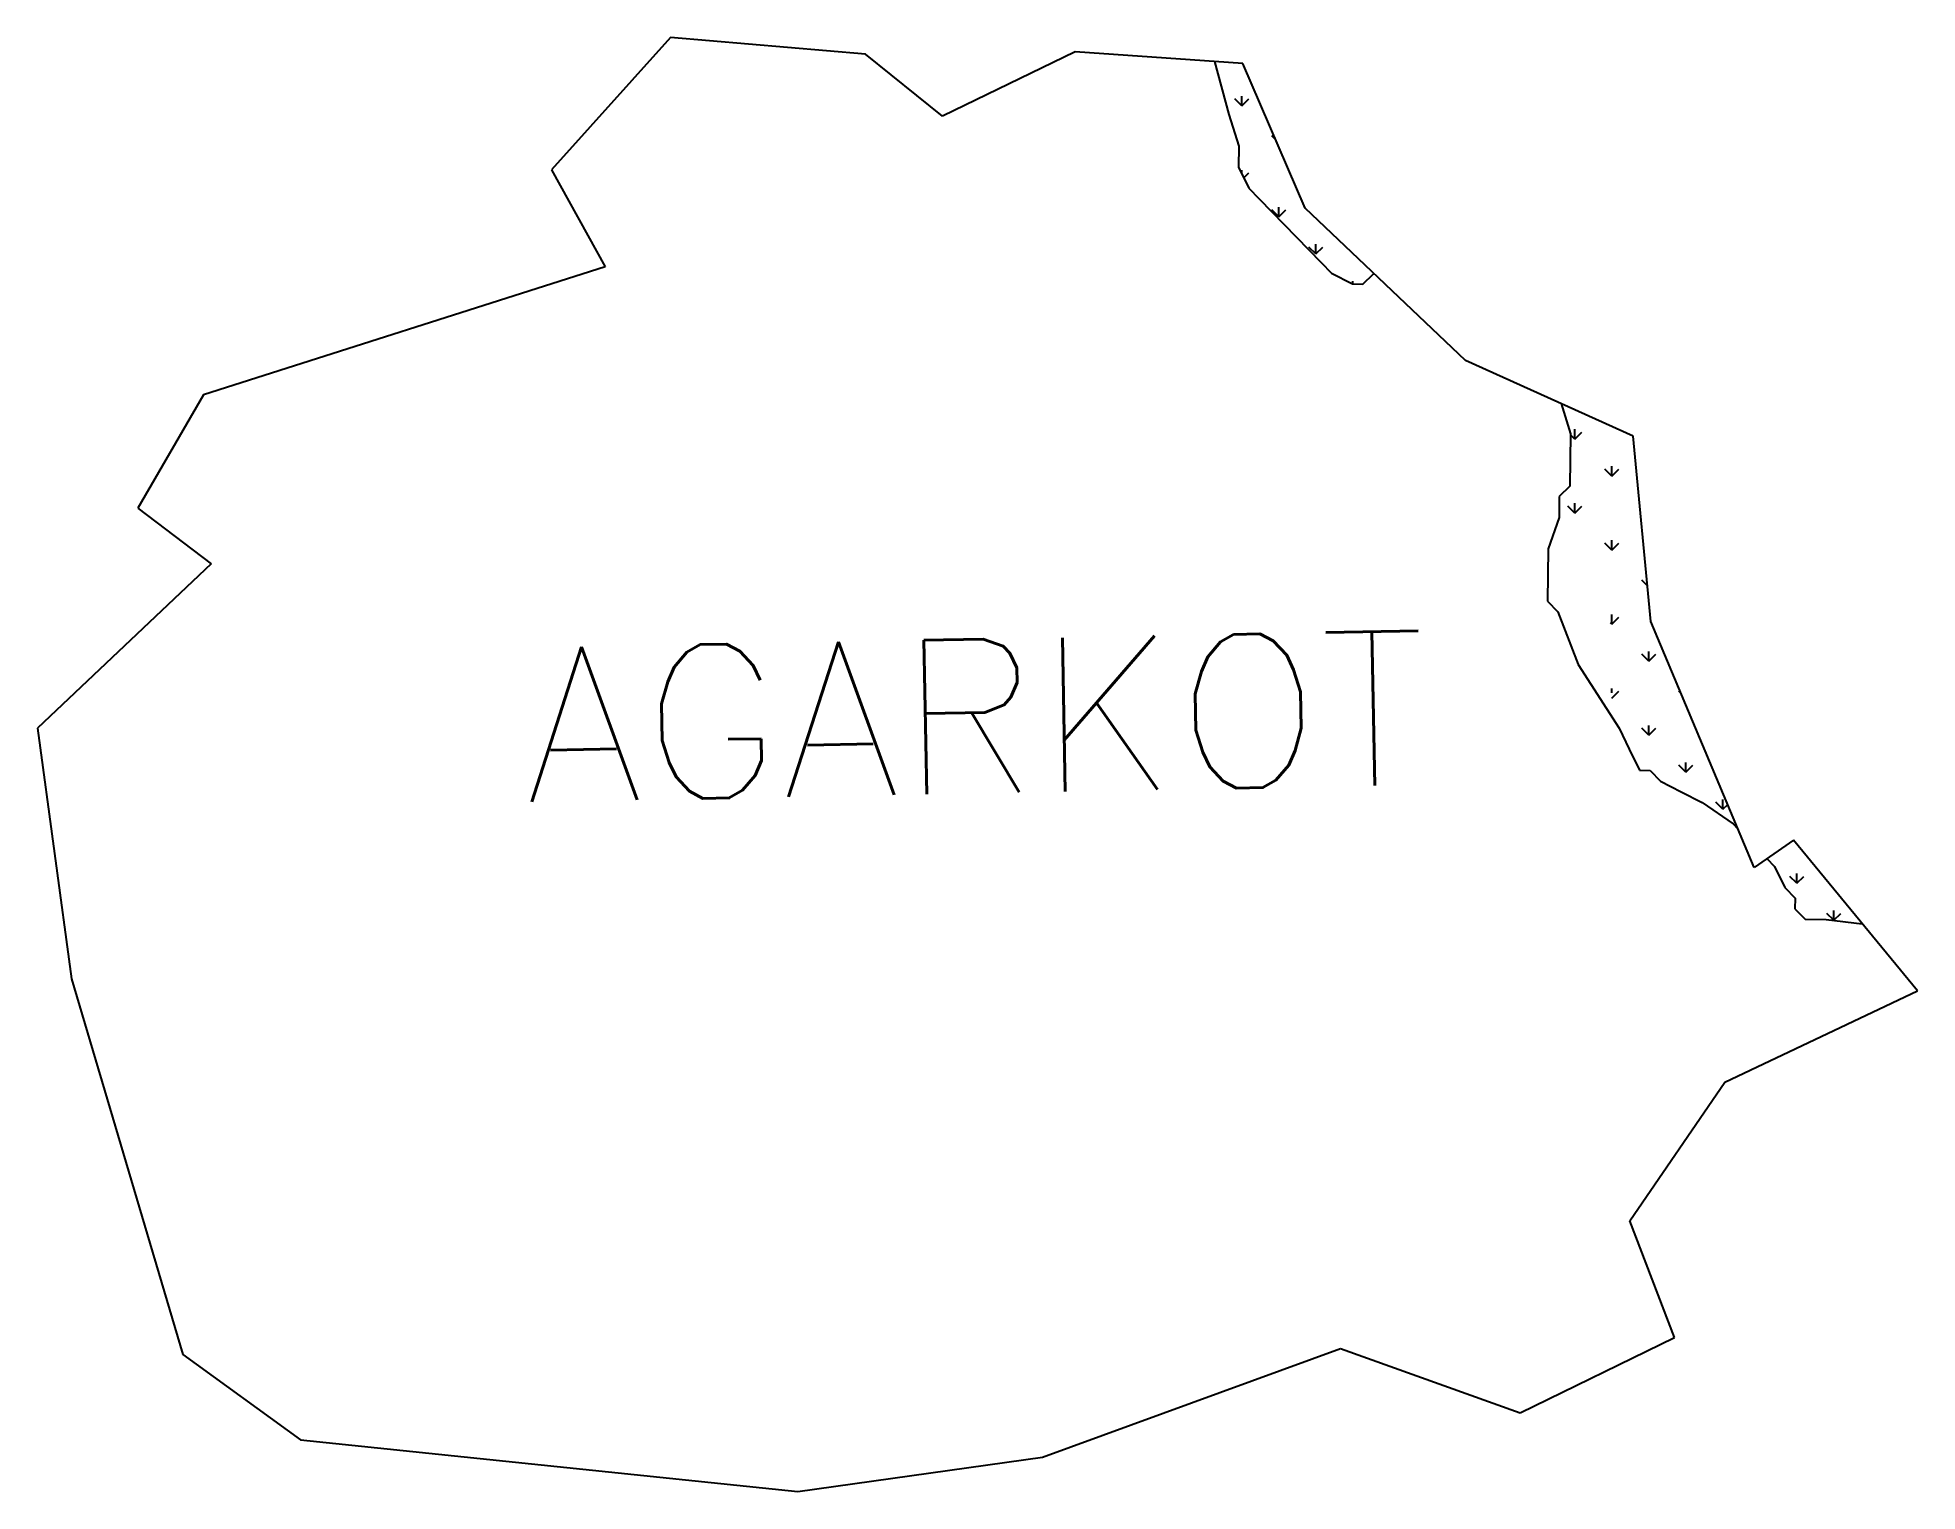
# Model space of a CAD drawing. Header units: metres. Extents: x 280926 to 283815, y 2051707 to 2052381.
# Drawn here: x 280926 to 281644, y 2051707 to 2052262 of the extents above; entities outside this region: 2.
import ezdxf

# ---------------------------------------------------------------- set-up
doc = ezdxf.new("R2010")
doc.units = ezdxf.units.M
doc.header["$MEASUREMENT"] = 0
for name, color, linetype in [('MANGROOVES', 112, 'Continuous'), ('village', 3, 'Continuous'), ('VILLAGE NAME', 250, 'Continuous')]:
    doc.layers.add(name, color=color, linetype=linetype)
doc.styles.get("Standard").update_dxf_attribs({"font": 'simplex.shx'})

msp = doc.modelspace()

# ---------------------------------------------------------------- linework, layer by layer
at = {"color": 3, "flags": 128}
msp.add_lwpolyline([(280989.31, 2052125.59), (280964.2, 2052082.29)], dxfattribs=at)
at = {"layer": 'MANGROOVES'}
for p, q in [((281375.66, 2052252.97), (281381.15, 2052232.73)), ((281381.15, 2052232.73), (281384.99, 2052220.66)), ((281384.99, 2052220.66), (281384.89, 2052212.65)), ((281384.89, 2052212.65), (281388.79, 2052204.58)), ((281388.79, 2052204.58), (281392.74, 2052200.52)), ((281392.74, 2052200.52), (281416.45, 2052176.16)), ((281416.45, 2052176.16), (281420.41, 2052172.1)), ((281420.41, 2052172.1), (281428.36, 2052167.99)), ((281432.37, 2052167.94), (281436.43, 2052171.89)), ((281436.43, 2052171.89), (281436.7, 2052171.89)), ((281428.36, 2052167.99), (281432.37, 2052167.94)), ((281508.08, 2052122.27), (281511.74, 2052110.78)), ((281511.74, 2052110.78), (281511.47, 2052090.75)), ((281507.41, 2052086.8), (281507.31, 2052078.79)), ((281511.47, 2052090.75), (281507.41, 2052086.8)), ((281507.31, 2052078.79), (281503.14, 2052066.82)), ((281503.14, 2052066.82), (281502.87, 2052046.79)), ((281502.87, 2052046.79), (281506.83, 2052042.73)), ((281506.83, 2052042.73), (281514.57, 2052022.59)), ((281514.57, 2052022.59), (281530.27, 2051998.34)), ((281530.27, 2051998.34), (281534.17, 2051990.27)), ((281534.17, 2051990.27), (281538.07, 2051982.21)), ((281538.07, 2051982.21), (281542.08, 2051982.15)), ((281542.08, 2051982.15), (281546.03, 2051978.09)), ((281546.03, 2051978.09), (281553.99, 2051973.98)), ((281553.99, 2051973.98), (281561.95, 2051969.87)), ((281561.95, 2051969.87), (281573.86, 2051961.7)), ((281573.86, 2051961.7), (281575.66, 2051959.85)), ((281586.74, 2051948.47), (281589.67, 2051945.46)), ((281589.67, 2051945.46), (281593.57, 2051937.39)), ((281593.57, 2051937.39), (281597.52, 2051933.33)), ((281597.52, 2051933.33), (281597.47, 2051929.33)), ((281597.47, 2051929.33), (281601.42, 2051925.27)), ((281601.42, 2051925.27), (281609.43, 2051925.16)), ((281609.43, 2051925.16), (281623.14, 2051923.6))]:
    msp.add_line(p, q, dxfattribs=at)
at = {"layer": 'MANGROOVES', "linetype": 'Continuous'}
for p, q in [((281386.07, 2052236.01), (281383.42, 2052238.66)), ((281386.07, 2052236.01), (281386.07, 2052239.76)), ((281386.07, 2052236.01), (281388.72, 2052238.66)), ((281399.06, 2052223.02), (281397.56, 2052224.52)), ((281386.07, 2052210.19), (281386.07, 2052211.48)), ((281386.88, 2052208.53), (281388.72, 2052210.38)), ((281400.21, 2052193.58), (281397.56, 2052196.24)), ((281400.21, 2052193.59), (281400.21, 2052197.34)), ((281400.21, 2052193.58), (281402.87, 2052196.24)), ((281414.36, 2052179.44), (281411.71, 2052182.09)), ((281414.36, 2052179.44), (281414.36, 2052183.19)), ((281414.36, 2052179.44), (281417.01, 2052182.09)), ((281428.5, 2052167.99), (281428.5, 2052169.05)), ((281513.35, 2052108.73), (281511.73, 2052110.35)), ((281513.35, 2052108.73), (281513.35, 2052112.48)), ((281513.35, 2052108.73), (281516, 2052111.38)), ((281527.49, 2052094.59), (281524.84, 2052097.24)), ((281527.49, 2052094.59), (281527.49, 2052098.34)), ((281527.49, 2052094.59), (281530.15, 2052097.24)), ((281513.35, 2052080.45), (281510.7, 2052083.1)), ((281513.35, 2052080.45), (281513.35, 2052084.2)), ((281513.35, 2052080.45), (281516, 2052083.1)), ((281527.49, 2052066.31), (281524.84, 2052068.96)), ((281527.49, 2052066.31), (281527.49, 2052070.06)), ((281527.49, 2052066.31), (281530.15, 2052068.96)), ((281541.14, 2052052.66), (281538.98, 2052054.81)), ((281527.49, 2052038.02), (281526.98, 2052038.54)), ((281527.49, 2052038.02), (281527.49, 2052041.77)), ((281527.49, 2052038.02), (281530.15, 2052040.67)), ((281541.64, 2052023.88), (281541.64, 2052027.63)), ((281541.64, 2052023.88), (281538.98, 2052026.53)), ((281541.64, 2052023.88), (281544.29, 2052026.53)), ((281527.49, 2052011.83), (281527.49, 2052013.49)), ((281527.53, 2052009.78), (281530.15, 2052012.39)), ((281553.97, 2052011.54), (281553.13, 2052012.39)), ((281541.64, 2051995.6), (281541.64, 2051999.35)), ((281541.64, 2051995.59), (281538.98, 2051998.25)), ((281541.64, 2051995.59), (281544.29, 2051998.25)), ((281555.78, 2051981.45), (281555.78, 2051985.2)), ((281555.78, 2051981.45), (281553.13, 2051984.1)), ((281555.78, 2051981.45), (281558.43, 2051984.1)), ((281569.92, 2051967.31), (281569.92, 2051971.06)), ((281569.92, 2051967.31), (281567.27, 2051969.96)), ((281569.92, 2051967.31), (281571.76, 2051969.15)), ((281598.2, 2051939.03), (281595.55, 2051941.68)), ((281598.2, 2051939.03), (281598.2, 2051942.78)), ((281598.2, 2051939.03), (281600.86, 2051941.68)), ((281612.35, 2051924.88), (281609.7, 2051927.54)), ((281612.35, 2051924.89), (281612.35, 2051928.64)), ((281612.35, 2051924.88), (281615, 2051927.54))]:
    msp.add_line(p, q, dxfattribs=at)
at = {"layer": 'MANGROOVES'}
for points in [[(283782.8, 2052369.09), (283782.96, 2052381.11), (283786.96, 2052381.06), (283815, 2052380.68), (283810.78, 2052364.71), (283794.81, 2052368.93), (283782.8, 2052369.09)], [(283765.92, 2052305.2), (283770.09, 2052317.17), (283774.09, 2052317.12), (283790.06, 2052312.9), (283794.01, 2052308.84), (283789.79, 2052292.86), (283777.88, 2052301.04), (283765.92, 2052305.2)]]:
    msp.add_lwpolyline(points, close=True, dxfattribs=at)
at = {"layer": 'village', "color": 3}
for p, q in [((281167.81, 2052262.1), (281122.35, 2052211.57)), ((281242.33, 2052255.8), (281167.81, 2052262.1)), ((281271.77, 2052232.13), (281242.33, 2052255.8)), ((281322.43, 2052256.63), (281271.77, 2052232.13)), ((281386.49, 2052252.22), (281322.43, 2052256.63)), ((281410.3, 2052196.94), (281386.49, 2052252.22)), ((281122.35, 2052211.57), (281142.87, 2052174.49)), ((281471.6, 2052138.76), (281410.3, 2052196.94)), ((281142.87, 2052174.49), (280989.31, 2052125.59)), ((281535.64, 2052109.8), (281471.6, 2052138.76)), ((281542.46, 2052038.99), (281535.64, 2052109.8)), ((280964.2, 2052082.29), (280992.24, 2052061.1)), ((280992.24, 2052061.1), (280925.94, 2051998.31)), ((281581.84, 2051945.11), (281542.46, 2052038.99)), ((280925.94, 2051998.31), (280938.86, 2051902.59)), ((281596.92, 2051955.46), (281581.84, 2051945.11)), ((281644.26, 2051897.95), (281596.92, 2051955.46)), ((280938.86, 2051902.59), (280981.48, 2051758.97)), ((281570.72, 2051863.06), (281644.26, 2051897.95)), ((281534.42, 2051810.08), (281570.72, 2051863.06)), ((281551.41, 2051765.54), (281534.42, 2051810.08)), ((281492.42, 2051736.76), (281551.41, 2051765.54)), ((280981.48, 2051758.97), (281026.46, 2051726.46)), ((281309.96, 2051719.84), (281423.76, 2051761.28)), ((281423.76, 2051761.28), (281492.42, 2051736.76)), ((281026.46, 2051726.46), (281216.4, 2051706.72)), ((281216.4, 2051706.72), (281309.96, 2051719.84))]:
    msp.add_line(p, q, dxfattribs=at)

# ---------------------------------------------------------------- texts
at = {"layer": 'VILLAGE NAME'}
msp.add_text('AGARKOT', height=58.748, rotation=1.10283, dxfattribs=at).set_placement((281112.23, 2051970.15))

doc.saveas('drawing.dxf')
